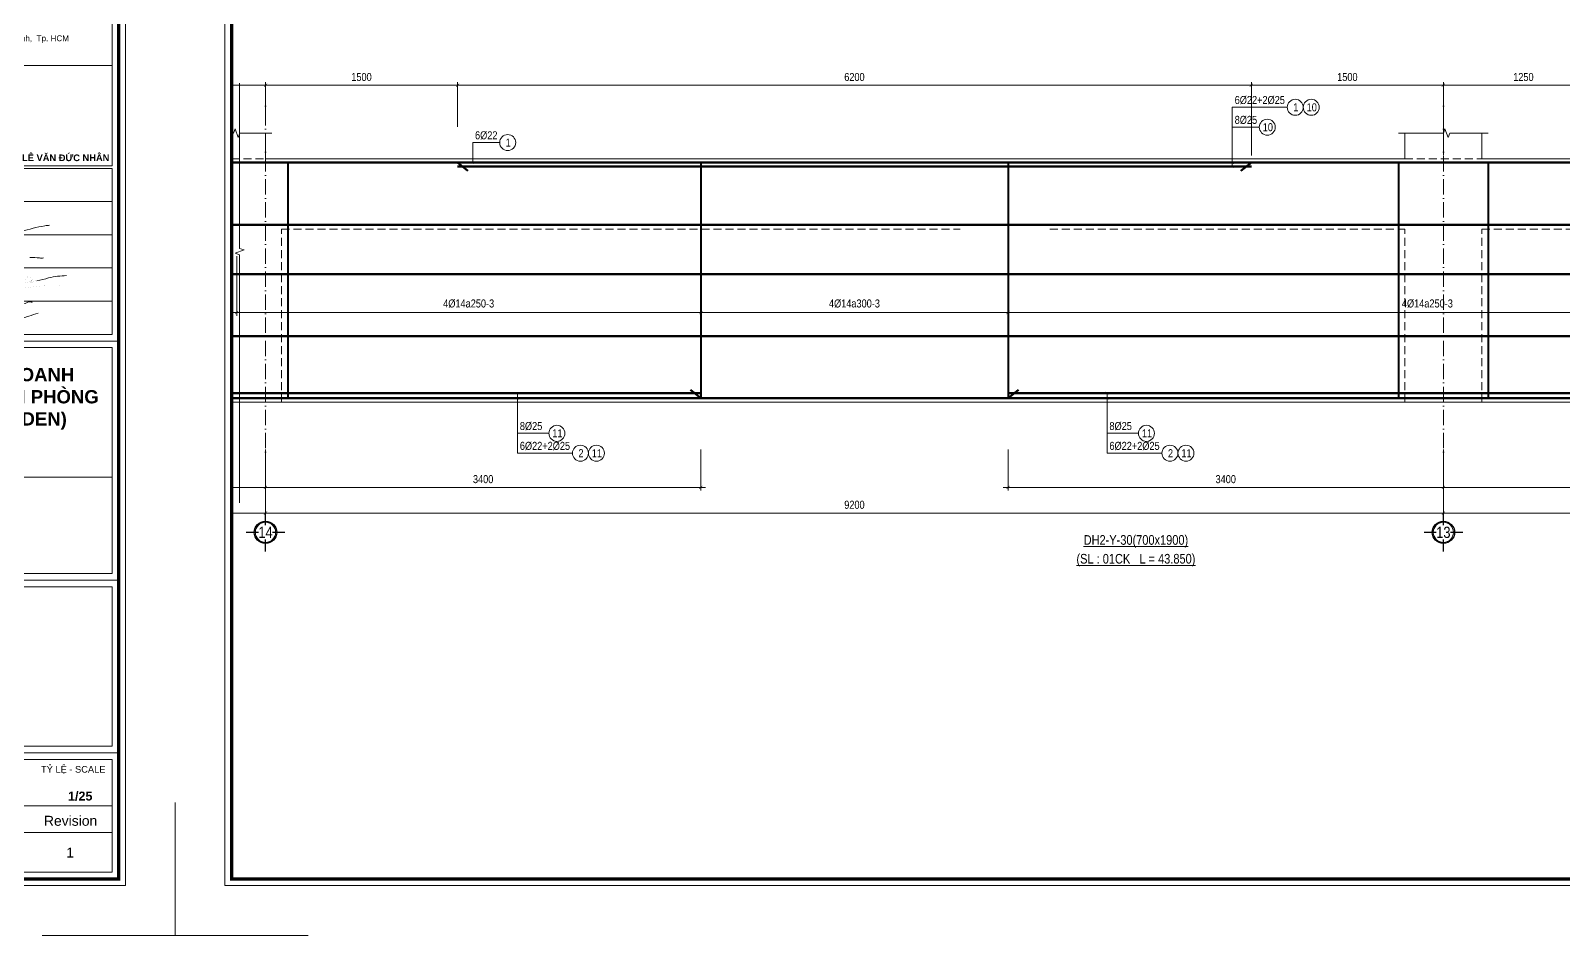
# Model space of a CAD drawing. Header units: millimetres. Extents: x 3014920 to 3563667, y -1638653 to -1356471.
# Drawn here: x 3409919 to 3421891, y -1621074 to -1614011 of the extents above; entities that cross this region are included whole.
import ezdxf
from ezdxf.enums import TextEntityAlignment as Align
from ezdxf.xclip import XClip

# ---------------------------------------------------------------- set-up
doc = ezdxf.new("R2010")
doc.units = ezdxf.units.MM
doc.header["$MEASUREMENT"] = 0
doc.header["$XCLIPFRAME"] = 0
doc.header["$PDMODE"] = 2
for name, pattern in [('6 TANG DIEN HINH 14-15$0$ACAD_ISO10W100', [18, 12, -3, 0, -3]), ('ACAD_ISO04W100', [30, 24, -3, 0, -3]), ('HIDDEN', [0.375, 0.25, -0.125])]:
    doc.linetypes.add(name, pattern=pattern)
doc.layers.get('0').update_dxf_attribs({"lineweight": 9})
doc.layers.get('Defpoints').update_dxf_attribs({"color": 10, "lineweight": 0})
for name, color, linetype, lineweight in [('2', 2, 'Continuous', 20), ('CDAI', 21, 'Continuous', 40), ('CHG_XX_Khung ten$0$TEXT', 7, 'Continuous', 15), ('CHUTO', 51, 'Continuous', 15), ('CTHEP', 50, 'Continuous', 50), ('DBAO', 90, 'Continuous', 13), ('DGIONG', 130, 'Continuous', 13), ('KTH', 154, 'Continuous', 9), ('Net khuat', 8, 'HIDDEN', 13), ('TEXT', 7, 'Continuous', 15), ('TRUC', 251, 'ACAD_ISO04W100', 9)]:
    doc.layers.add(name, color=color, linetype=linetype, lineweight=lineweight)
doc.layers.add('8', color=8, linetype='Continuous')
doc.styles.add('ArialB', font='arialbd.ttf')
doc.styles.add('CHG_XX_Khung ten$0$A1 BORDER$0$ARIAL', font='arial.ttf')
doc.styles.add('CHG_XX_Khung ten$0$A1 BORDER$0$Arial - Bold', font='arialbd.ttf', dxfattribs={"height": 2.5})
doc.styles.add('CHG_XX_Khung ten$0$arial', font='arial.ttf')
doc.styles.add('CHG_XX_Khung ten$0$Arial - Bold', font='arialbd.ttf')
doc.styles.add('HELVECONDENSE', font='VHELVCN_0.TTF')
doc.styles.add('Star-HelCon', font='VHELVCN_0.TTF')
doc.styles.add('TTP-HelCon', font='VHELVCN_0.TTF')
doc.styles.add('VNI-HELVE-CONDENSE', font='VHELVCN_0.TTF')
doc.dimstyles.new('kc-25', dxfattribs={"dimtxt": 62.5, "dimasz": 20, "dimexe": 20, "dimexo": 50, "dimgap": 25, "dimtad": 3, "dimdec": 0, "dimzin": 0, "dimdsep": 46, "dimtxsty": 'VNI-HELVE-CONDENSE', "dimblk": 'DIM', "dimcen": 2.5, "dimclrd": 256, "dimclre": 154, "dimclrt": 7, "dimaunit": 1, "dimadec": 0, "dimazin": 0, "dimtfac": 1, "dimtdec": 0, "dimtix": 1, "dimtmove": 0, "dimatfit": 3, "dimldrblk": 'DOT', "dimfxl": 1, "dimtolj": 1, "dimtzin": 0, "dimarcsym": 0})
doc.dimstyles.new('TTP-25', dxfattribs={"dimscale": 25, "dimtxt": 2.5, "dimasz": 1, "dimexe": 1, "dimexo": 1, "dimgap": 0.09, "dimtad": 0, "dimdec": 4, "dimrnd": 1, "dimzin": 9, "dimdsep": 46, "dimtxsty": 'TTP-HelCon', "dimblk": 'ARCHTICK', "dimcen": 0.09, "dimdle": 1.5, "dimclrd": 256, "dimclre": 256, "dimclrt": 7, "dimadec": 0, "dimazin": 0, "dimtfac": 1, "dimtdec": 4, "dimtmove": 0, "dimatfit": 3, "dimldrblk": 'ARCHTICK', "dimfxl": 1, "dimtvp": 1, "dimtolj": 1, "dimtzin": 0, "dimarcsym": 0})

# ---------------------------------------------------------------- blocks, each defined once
blk = doc.blocks.new('_ArchTick')
at = {"color": 0, "linetype": 'ByBlock', "const_width": 0.15}
blk.add_lwpolyline([(-0.5, -0.5), (0.5, 0.5)], dxfattribs=at)
blk = doc.blocks.new('*D1817')
at = {"layer": 'Defpoints', "color": 0, "transparency": 16777216}
for p in [(32600, 574), (32600, 300), (34100, 225)]:
    blk.add_point(p, dxfattribs=at)
at = {"layer": 'KTH', "lineweight": -2, "transparency": 16777216}
for p, q in [((32600, 325), (32600, 599)), ((34100, 250), (34100, 599)), ((34137, 574), (32562, 574))]:
    blk.add_line(p, q, dxfattribs=at)
at = {"layer": 'KTH', "lineweight": -2, "transparency": 16777216, "xscale": 25, "yscale": 25, "zscale": 25, "rotation": 180}
blk.add_blockref('_ArchTick', (32600, 574), dxfattribs=at)
at = {"layer": 'KTH', "lineweight": -2, "transparency": 16777216, "xscale": 25, "yscale": 25, "zscale": 25}
blk.add_blockref('_ArchTick', (34100, 574), dxfattribs=at)
at = {"layer": 'KTH', "color": 7, "transparency": 16777216, "insert": (33350, 638), "char_height": 62.5, "attachment_point": 5, "style": 'TTP-HelCon'}
blk.add_mtext('\\A1;1500', dxfattribs=at)
blk = doc.blocks.new('dau truc')
blk.add_circle((0, 0), 180)
at = {"layer": '8'}
for p, q in [((0, 127), (0, 345)), ((-127, 0), (-345, 0)), ((0, -345), (0, -127)), ((345, 0), (127, 0))]:
    blk.add_line(p, q, dxfattribs=at)
blk.add_circle((0, 0), 200, dxfattribs=at)
at = {"layer": 'TEXT', "style": 'HELVECONDENSE'}
blk.add_attdef('A', text='', height=233, dxfattribs=at).set_placement((0, 0), align=Align.MIDDLE)
blk = doc.blocks.new('*D1849')
at = {"layer": 'Defpoints', "color": 0, "transparency": 16777216}
for p in [(32600, -2245), (36000, -2245), (36000, -2566)]:
    blk.add_point(p, dxfattribs=at)
at = {"layer": 'KTH', "lineweight": -2, "transparency": 16777216}
for p, q in [((32600, -2270), (32600, -2591)), ((36000, -2270), (36000, -2591)), ((32562, -2566), (36037, -2566))]:
    blk.add_line(p, q, dxfattribs=at)
at = {"layer": 'KTH', "lineweight": -2, "transparency": 16777216, "xscale": 25, "yscale": 25, "zscale": 25, "rotation": 180}
blk.add_blockref('_ArchTick', (32600, -2566), dxfattribs=at)
at = {"layer": 'KTH', "lineweight": -2, "transparency": 16777216, "xscale": 25, "yscale": 25, "zscale": 25}
blk.add_blockref('_ArchTick', (36000, -2566), dxfattribs=at)
at = {"layer": 'KTH', "color": 7, "transparency": 16777216, "insert": (34300, -2502), "char_height": 62.5, "attachment_point": 5, "style": 'TTP-HelCon'}
blk.add_mtext('\\A1;3400', dxfattribs=at)
blk = doc.blocks.new('*D1850')
at = {"layer": 'Defpoints', "color": 0, "transparency": 16777216}
for p in [(32600, 574), (31350, 300), (32600, 300)]:
    blk.add_point(p, dxfattribs=at)
at = {"layer": 'KTH', "lineweight": -2, "transparency": 16777216}
for p, q in [((31350, 325), (31350, 599)), ((32600, 325), (32600, 599)), ((31312, 574), (32637, 574))]:
    blk.add_line(p, q, dxfattribs=at)
at = {"layer": 'KTH', "lineweight": -2, "transparency": 16777216, "xscale": 25, "yscale": 25, "zscale": 25, "rotation": 180}
blk.add_blockref('_ArchTick', (31350, 574), dxfattribs=at)
at = {"layer": 'KTH', "lineweight": -2, "transparency": 16777216, "xscale": 25, "yscale": 25, "zscale": 25}
blk.add_blockref('_ArchTick', (32600, 574), dxfattribs=at)
at = {"layer": 'KTH', "color": 7, "transparency": 16777216, "insert": (31975, 638), "char_height": 62.5, "attachment_point": 5, "style": 'TTP-HelCon'}
blk.add_mtext('\\A1;1250', dxfattribs=at)
blk = doc.blocks.new('*D1851')
at = {"layer": 'Defpoints', "color": 0, "transparency": 16777216}
for p in [(32600, -2245), (41800, -2245), (32600, -2766)]:
    blk.add_point(p, dxfattribs=at)
at = {"layer": 'KTH', "lineweight": -2, "transparency": 16777216}
for p, q in [((32600, -2270), (32600, -2791)), ((41800, -2270), (41800, -2791)), ((41837, -2766), (32562, -2766))]:
    blk.add_line(p, q, dxfattribs=at)
at = {"layer": 'KTH', "lineweight": -2, "transparency": 16777216, "xscale": 25, "yscale": 25, "zscale": 25, "rotation": 180}
blk.add_blockref('_ArchTick', (32600, -2766), dxfattribs=at)
at = {"layer": 'KTH', "lineweight": -2, "transparency": 16777216, "xscale": 25, "yscale": 25, "zscale": 25}
blk.add_blockref('_ArchTick', (41800, -2766), dxfattribs=at)
at = {"layer": 'KTH', "color": 7, "transparency": 16777216, "insert": (37200, -2702), "char_height": 62.5, "attachment_point": 5, "style": 'TTP-HelCon'}
blk.add_mtext('\\A1;9200', dxfattribs=at)
blk = doc.blocks.new('*D1852')
at = {"layer": 'Defpoints', "color": 0, "transparency": 16777216}
for p in [(41800, -2245), (49300, -2245), (41800, -2766)]:
    blk.add_point(p, dxfattribs=at)
at = {"layer": 'KTH', "lineweight": -2, "transparency": 16777216}
for p, q in [((41800, -2270), (41800, -2791)), ((49300, -2270), (49300, -2791)), ((49337, -2766), (41762, -2766))]:
    blk.add_line(p, q, dxfattribs=at)
at = {"layer": 'KTH', "lineweight": -2, "transparency": 16777216, "xscale": 25, "yscale": 25, "zscale": 25, "rotation": 180}
blk.add_blockref('_ArchTick', (41800, -2766), dxfattribs=at)
at = {"layer": 'KTH', "lineweight": -2, "transparency": 16777216, "xscale": 25, "yscale": 25, "zscale": 25}
blk.add_blockref('_ArchTick', (49300, -2766), dxfattribs=at)
at = {"layer": 'KTH', "color": 7, "transparency": 16777216, "insert": (45550, -2702), "char_height": 62.5, "attachment_point": 5, "style": 'TTP-HelCon'}
blk.add_mtext('\\A1;7500', dxfattribs=at)
blk = doc.blocks.new('*D1857')
at = {"layer": 'Defpoints', "color": 0, "transparency": 16777216}
for p in [(34100, 574), (34100, 225), (40300, 149)]:
    blk.add_point(p, dxfattribs=at)
at = {"layer": 'KTH', "lineweight": -2, "transparency": 16777216}
for p, q in [((34100, 250), (34100, 599)), ((40300, 174), (40300, 599)), ((40337, 574), (34062, 574))]:
    blk.add_line(p, q, dxfattribs=at)
at = {"layer": 'KTH', "lineweight": -2, "transparency": 16777216, "xscale": 25, "yscale": 25, "zscale": 25, "rotation": 180}
blk.add_blockref('_ArchTick', (34100, 574), dxfattribs=at)
at = {"layer": 'KTH', "lineweight": -2, "transparency": 16777216, "xscale": 25, "yscale": 25, "zscale": 25}
blk.add_blockref('_ArchTick', (40300, 574), dxfattribs=at)
at = {"layer": 'KTH', "color": 7, "transparency": 16777216, "insert": (37200, 638), "char_height": 62.5, "attachment_point": 5, "style": 'TTP-HelCon'}
blk.add_mtext('\\A1;6200', dxfattribs=at)
blk = doc.blocks.new('*D1859')
at = {"layer": 'Defpoints', "color": 0, "transparency": 16777216}
for p in [(38400, -2245), (41800, -2245), (41800, -2566)]:
    blk.add_point(p, dxfattribs=at)
at = {"layer": 'KTH', "lineweight": -2, "transparency": 16777216}
for p, q in [((38400, -2270), (38400, -2591)), ((41800, -2270), (41800, -2591)), ((38362, -2566), (41837, -2566))]:
    blk.add_line(p, q, dxfattribs=at)
at = {"layer": 'KTH', "lineweight": -2, "transparency": 16777216, "xscale": 25, "yscale": 25, "zscale": 25, "rotation": 180}
blk.add_blockref('_ArchTick', (38400, -2566), dxfattribs=at)
at = {"layer": 'KTH', "lineweight": -2, "transparency": 16777216, "xscale": 25, "yscale": 25, "zscale": 25}
blk.add_blockref('_ArchTick', (41800, -2566), dxfattribs=at)
at = {"layer": 'KTH', "color": 7, "transparency": 16777216, "insert": (40100, -2502), "char_height": 62.5, "attachment_point": 5, "style": 'TTP-HelCon'}
blk.add_mtext('\\A1;3400', dxfattribs=at)
blk = doc.blocks.new('*D1861')
at = {"layer": 'Defpoints', "color": 0, "transparency": 16777216}
for p in [(41800, -2270), (44950, -2270), (44950, -2566)]:
    blk.add_point(p, dxfattribs=at)
at = {"layer": 'KTH', "lineweight": -2, "transparency": 16777216}
for p, q in [((41800, -2295), (41800, -2591)), ((44950, -2295), (44950, -2591)), ((41762, -2566), (44987, -2566))]:
    blk.add_line(p, q, dxfattribs=at)
at = {"layer": 'KTH', "lineweight": -2, "transparency": 16777216, "xscale": 25, "yscale": 25, "zscale": 25, "rotation": 180}
blk.add_blockref('_ArchTick', (41800, -2566), dxfattribs=at)
at = {"layer": 'KTH', "lineweight": -2, "transparency": 16777216, "xscale": 25, "yscale": 25, "zscale": 25}
blk.add_blockref('_ArchTick', (44950, -2566), dxfattribs=at)
at = {"layer": 'KTH', "color": 7, "transparency": 16777216, "insert": (43375, -2502), "char_height": 62.5, "attachment_point": 5, "style": 'TTP-HelCon'}
blk.add_mtext('\\A1;3150', dxfattribs=at)
blk = doc.blocks.new('*D1863')
at = {"layer": 'Defpoints', "color": 0, "transparency": 16777216}
for p in [(22600, -2245), (32600, -2245), (32600, -2766)]:
    blk.add_point(p, dxfattribs=at)
at = {"layer": 'KTH', "lineweight": -2, "transparency": 16777216}
for p, q in [((22600, -2270), (22600, -2791)), ((32600, -2270), (32600, -2791)), ((22562, -2766), (32637, -2766))]:
    blk.add_line(p, q, dxfattribs=at)
at = {"layer": 'KTH', "lineweight": -2, "transparency": 16777216, "xscale": 25, "yscale": 25, "zscale": 25, "rotation": 180}
blk.add_blockref('_ArchTick', (22600, -2766), dxfattribs=at)
at = {"layer": 'KTH', "lineweight": -2, "transparency": 16777216, "xscale": 25, "yscale": 25, "zscale": 25}
blk.add_blockref('_ArchTick', (32600, -2766), dxfattribs=at)
at = {"layer": 'KTH', "color": 7, "transparency": 16777216, "insert": (27600, -2702), "char_height": 62.5, "attachment_point": 5, "style": 'TTP-HelCon'}
blk.add_mtext('\\A1;10000', dxfattribs=at)
blk = doc.blocks.new('*D1831')
at = {"layer": 'Defpoints', "color": 0, "transparency": 16777216}
for p in [(29675, -2245), (32600, -2245), (32600, -2566)]:
    blk.add_point(p, dxfattribs=at)
at = {"layer": 'KTH', "lineweight": -2, "transparency": 16777216}
for p, q in [((29675, -2270), (29675, -2591)), ((32600, -2270), (32600, -2591)), ((29637, -2566), (32637, -2566))]:
    blk.add_line(p, q, dxfattribs=at)
at = {"layer": 'KTH', "lineweight": -2, "transparency": 16777216, "xscale": 25, "yscale": 25, "zscale": 25, "rotation": 180}
blk.add_blockref('_ArchTick', (29675, -2566), dxfattribs=at)
at = {"layer": 'KTH', "lineweight": -2, "transparency": 16777216, "xscale": 25, "yscale": 25, "zscale": 25}
blk.add_blockref('_ArchTick', (32600, -2566), dxfattribs=at)
at = {"layer": 'KTH', "color": 7, "transparency": 16777216, "insert": (31137, -2502), "char_height": 62.5, "attachment_point": 5, "style": 'TTP-HelCon'}
blk.add_mtext('\\A1;2925', dxfattribs=at)
blk = doc.blocks.new('DIM')
h = blk.add_hatch(color=1)
h.paths.add_polyline_path([(0.49, 0.29, 1), (0.29, 0.49), (-0.19, 0), (0.19, 0)])
h.paths.add_polyline_path([(0.19, 0), (-0.19, 0), (-0.49, -0.29, 1), (-0.29, -0.49)])
at = {"color": 9}
for p, q in [((-0.19, 0), (-1.5, 0)), ((0.19, 0), (1.5, 0))]:
    blk.add_line(p, q, dxfattribs=at)
at = {"color": 1}
for p, q in [((-0.49, -0.29), (0.29, 0.49)), ((-0.29, -0.49), (0.49, 0.29)), ((-0.19, 0), (0.19, 0))]:
    blk.add_line(p, q, dxfattribs=at)
blk.add_arc((-0.39, -0.39), 0.138, 135, 315, dxfattribs=at)
blk = doc.blocks.new('*D1843')
at = {"layer": 'Defpoints', "color": 0, "transparency": 16777216}
for p in [(29675, -680), (32375, -736), (32375, -1201)]:
    blk.add_point(p, dxfattribs=at)
at = {"layer": 'KTH', "lineweight": -2, "transparency": 16777216}
for p, q in [((29675, -705), (29675, -1226)), ((32375, -761), (32375, -1226)), ((29637, -1201), (32412, -1201))]:
    blk.add_line(p, q, dxfattribs=at)
at = {"layer": 'KTH', "lineweight": -2, "transparency": 16777216, "xscale": 25, "yscale": 25, "zscale": 25, "rotation": 180}
blk.add_blockref('_ArchTick', (29675, -1201), dxfattribs=at)
at = {"layer": 'KTH', "lineweight": -2, "transparency": 16777216, "xscale": 25, "yscale": 25, "zscale": 25}
blk.add_blockref('_ArchTick', (32375, -1201), dxfattribs=at)
at = {"layer": 'KTH', "color": 7, "transparency": 16777216, "insert": (31025, -1131), "char_height": 62.5, "attachment_point": 5, "style": 'TTP-HelCon'}
blk.add_mtext('\\A1;4Þ14a250-3', dxfattribs=at)
blk = doc.blocks.new('*D1844')
at = {"layer": 'Defpoints', "color": 0, "transparency": 16777216}
for p in [(32375, -736), (36000, -736), (32375, -1201)]:
    blk.add_point(p, dxfattribs=at)
at = {"layer": 'KTH', "lineweight": -2, "transparency": 16777216}
for p, q in [((32375, -761), (32375, -1226)), ((36000, -761), (36000, -1226)), ((36037, -1201), (32337, -1201))]:
    blk.add_line(p, q, dxfattribs=at)
at = {"layer": 'KTH', "lineweight": -2, "transparency": 16777216, "xscale": 25, "yscale": 25, "zscale": 25}
for p, rotation in [((32375, -1201), 179.9999999866598), ((36000, -1201), 359.9999999866598)]:
    blk.add_blockref('_ArchTick', p, dxfattribs=dict(at, rotation=rotation))
at = {"layer": 'KTH', "color": 7, "transparency": 16777216, "insert": (34187, -1131), "char_height": 62.5, "attachment_point": 5, "rotation": 360, "style": 'TTP-HelCon'}
blk.add_mtext('\\A1;4Þ14a250-3', dxfattribs=at)
blk = doc.blocks.new('*D1845')
at = {"layer": 'Defpoints', "color": 0, "transparency": 16777216}
for p in [(36000, -736), (38400, -736), (38400, -1201)]:
    blk.add_point(p, dxfattribs=at)
at = {"layer": 'KTH', "lineweight": -2, "transparency": 16777216}
for p, q in [((36000, -761), (36000, -1226)), ((38400, -761), (38400, -1226)), ((35962, -1201), (38437, -1201))]:
    blk.add_line(p, q, dxfattribs=at)
at = {"layer": 'KTH', "lineweight": -2, "transparency": 16777216, "xscale": 25, "yscale": 25, "zscale": 25, "rotation": 180}
blk.add_blockref('_ArchTick', (36000, -1201), dxfattribs=at)
at = {"layer": 'KTH', "lineweight": -2, "transparency": 16777216, "xscale": 25, "yscale": 25, "zscale": 25}
blk.add_blockref('_ArchTick', (38400, -1201), dxfattribs=at)
at = {"layer": 'KTH', "color": 7, "transparency": 16777216, "insert": (37200, -1131), "char_height": 62.5, "attachment_point": 5, "style": 'TTP-HelCon'}
blk.add_mtext('\\A1;4Þ14a300-3', dxfattribs=at)
blk = doc.blocks.new('*D1819')
at = {"layer": 'Defpoints', "color": 0, "transparency": 16777216}
for p in [(41800, 574), (40300, 0), (41800, 0)]:
    blk.add_point(p, dxfattribs=at)
at = {"layer": 'KTH', "lineweight": -2, "transparency": 16777216}
for p, q in [((40300, 25), (40300, 599)), ((41800, 25), (41800, 599)), ((40262, 574), (41837, 574))]:
    blk.add_line(p, q, dxfattribs=at)
at = {"layer": 'KTH', "lineweight": -2, "transparency": 16777216, "xscale": 25, "yscale": 25, "zscale": 25, "rotation": 180}
blk.add_blockref('_ArchTick', (40300, 574), dxfattribs=at)
at = {"layer": 'KTH', "lineweight": -2, "transparency": 16777216, "xscale": 25, "yscale": 25, "zscale": 25}
blk.add_blockref('_ArchTick', (41800, 574), dxfattribs=at)
at = {"layer": 'KTH', "color": 7, "transparency": 16777216, "insert": (41050, 638), "char_height": 62.5, "attachment_point": 5, "style": 'TTP-HelCon'}
blk.add_mtext('\\A1;1500', dxfattribs=at)
blk = doc.blocks.new('*D1820')
at = {"layer": 'Defpoints', "color": 0, "transparency": 16777216}
for p in [(43050, 574), (41800, 0), (43050, 0)]:
    blk.add_point(p, dxfattribs=at)
at = {"layer": 'KTH', "lineweight": -2, "transparency": 16777216}
for p, q in [((41800, 25), (41800, 599)), ((43050, 25), (43050, 599)), ((41762, 574), (43087, 574))]:
    blk.add_line(p, q, dxfattribs=at)
at = {"layer": 'KTH', "lineweight": -2, "transparency": 16777216, "xscale": 25, "yscale": 25, "zscale": 25, "rotation": 180}
blk.add_blockref('_ArchTick', (41800, 574), dxfattribs=at)
at = {"layer": 'KTH', "lineweight": -2, "transparency": 16777216, "xscale": 25, "yscale": 25, "zscale": 25}
blk.add_blockref('_ArchTick', (43050, 574), dxfattribs=at)
at = {"layer": 'KTH', "color": 7, "transparency": 16777216, "insert": (42425, 638), "char_height": 62.5, "attachment_point": 5, "style": 'TTP-HelCon'}
blk.add_mtext('\\A1;1250', dxfattribs=at)
blk = doc.blocks.new('*D1825')
at = {"layer": 'Defpoints', "color": 0, "transparency": 16777216}
for p in [(38400, -761), (44950, -736), (38400, -1201)]:
    blk.add_point(p, dxfattribs=at)
at = {"layer": 'KTH', "lineweight": -2, "transparency": 16777216}
for p, q in [((38400, -786), (38400, -1226)), ((44950, -761), (44950, -1226)), ((44987, -1201), (38362, -1201))]:
    blk.add_line(p, q, dxfattribs=at)
at = {"layer": 'KTH', "lineweight": -2, "transparency": 16777216, "xscale": 25, "yscale": 25, "zscale": 25}
for p, rotation in [((38400, -1201), 179.9999999866598), ((44950, -1201), 359.9999999866598)]:
    blk.add_blockref('_ArchTick', p, dxfattribs=dict(at, rotation=rotation))
at = {"layer": 'KTH', "color": 7, "transparency": 16777216, "insert": (41675, -1131), "char_height": 62.5, "attachment_point": 5, "rotation": 360, "style": 'TTP-HelCon'}
blk.add_mtext('\\A1;4Þ14a250-3', dxfattribs=at)
blk = doc.blocks.new('2Y-33')
at = {"layer": 'CTHEP'}
for p, q in [((73731.99983, -490), (6753.45448, -490)), ((73719.76007, -950), (6753.45448, -950)), ((73719.76007, -1410), (6753.45448, -1410)), ((6614.26151, -1870), (73770.00002, -1870))]:
    blk.add_line(p, q, dxfattribs=at)
blk.add_lwpolyline([(6609.38628, -529.99859), (6609.38628, -30), (73770.00002, -30), (73770.00002, -530.00001)], dxfattribs=at)
at = {"layer": 'DBAO', "linetype": 'Continuous'}
blk.add_line((6568.4461, -1900), (73799.99996, -1900), dxfattribs=at)
blk = doc.blocks.new('CHG_XX_Khung ten')
for p, q in [((687, 179), (824, 179)), ((687, 107), (824, 107)), ((687, 55), (824, 55))]:
    blk.add_line(p, q)
at = {"linetype": 'Continuous'}
blk.add_line((689, 39), (822, 39), dxfattribs=at)
blk.add_lwpolyline([(15, 579), (826, 579), (826, 15), (15, 15)], close=True)
at = {"color": 4, "linetype": 'Continuous', "const_width": 1}
blk.add_lwpolyline([(17, 577), (824, 577), (824, 17), (17, 17)], close=True, dxfattribs=at)
at = {"linetype": 'Continuous'}
for points in [[(689, 289.93), (822, 289.93), (822, 261.93), (689, 261.93)], [(689, 177), (822, 177), (822, 138), (689, 138)], [(689, 109), (822, 109), (822, 138), (689, 138)], [(689, 105), (822, 105), (822, 57), (689, 57)], [(689, 53), (822, 53), (822, 31), (689, 31)], [(822, 19), (689, 19), (689, 31), (822, 31)]]:
    blk.add_lwpolyline(points, close=True, dxfattribs=at)
at = {"color": 9, "linetype": 'Continuous'}
for points in [[(689, 261.93), (822, 261.93), (822, 231.73), (689, 231.73)], [(822, 221), (689, 221), (689, 231), (822, 231)], [(822, 211), (689, 211), (689, 221), (822, 221)], [(822, 201), (689, 201), (689, 211), (822, 211)], [(822, 191), (689, 191), (689, 201), (822, 201)], [(822, 181), (689, 181), (689, 191), (822, 191)]]:
    blk.add_lwpolyline(points, close=True, dxfattribs=at)
blk.add_lwpolyline([(822, 211), (689, 211), (822, 211)], dxfattribs=at)
at = {"color": 1}
for points in [[(786.29, 185.19), (785.86, 185.61), (786.06, 185.86), (787.11, 186.7), (788.17, 187.35), (789.1, 187.9), (790.12, 188.41), (790.69, 188.61), (791.04, 188.74), (791.47, 188.79), (791.73, 188.72), (791.92, 188.61), (792.08, 188.33), (792.16, 188.06), (792.21, 187.84), (792.21, 187.27), (792.2, 187.05), (792.23, 186.85), (792.39, 187.1), (792.48, 187.84), (792.46, 188.12), (792.44, 188.61), (792.46, 188.03), (792.53, 187.67), (792.73, 187.74), (792.86, 187.87), (792.9, 188.09), (792.9, 188.28), (792.87, 188.7), (792.91, 188.19), (792.93, 187.79), (792.94, 187.69), (793.11, 187.61), (793.31, 187.73), (793.45, 187.93), (793.48, 188.22), (793.48, 188.64), (793.48, 189.05), (793.48, 188.49), (793.56, 187.84), (793.63, 187.45), (793.48, 188.6), (793.51, 188.92), (794.2, 189.45), (794.72, 189.76), (795.44, 190.17), (796.2, 190.5), (796.65, 190.69), (797.26, 190.79), (797.77, 190.74), (797.95, 190.55)], [(785.43, 181.21), (786.17, 181.73), (788.31, 183), (790.34, 184), (791.77, 184.64), (795.08, 185.91), (796.87, 186.5), (799.7, 187.42)]]:
    blk.add_spline(points, degree=3, dxfattribs=at)
at = {"layer": 'CHG_XX_Khung ten$0$TEXT', "color": 1}
blk.add_lwpolyline([(801.29, 204.04, -0.124137), (800.16, 204.02, 0.028888), (797.25, 204.19, 0.026156)], format="xyb", dxfattribs=at)
at = {"layer": 'CHG_XX_Khung ten$0$TEXT', "color": 1, "const_width": 0.0121}
for points in [[(806.31, 195.73, -0.026807), (805.12, 195.66, 0.027369), (800.25, 195.52, 0.022423), (795.26, 194.89, 0.038275), (791.04, 194.04, 0.053272), (785.95, 192.37, 0.118692), (783.44, 190.96)], [(797.47, 197.92, 0.401177), (797.3, 198.32, 0.483935), (795.9, 197.43, 0.196997), (796.02, 196.61, 0.296639), (796.38, 196.53, 0.183057), (797.12, 197.39)], [(797.48, 198.09, 0.142769), (797.07, 197.1, 0.220826), (797.29, 196.56, 0.106687), (798.07, 198.16, 0.181562), (797.64, 197.4, -0.039872), (797.25, 196.09, -0.060225), (798.09, 197.69, 0.017174), (797.52, 196.45, -0.149286), (799.3, 197.16)]]:
    blk.add_lwpolyline(points, format="xyb", dxfattribs=at)
at = {"layer": 'CHG_XX_Khung ten$0$TEXT', "color": 1}
for centre, radius, start, end in [((808.51, 174.85), 23.83, 90.5448, 103.6788), ((793.37, 230.45), 33.81, 280.1185, 286.3373)]:
    blk.add_arc(centre, radius, start, end, dxfattribs=at)
blk.add_spline([(786.22, 211.12), (786.28, 210.87), (786.71, 210.78), (801.78, 213.69), (803.18, 213.88)], degree=3, dxfattribs=at)
at = {"layer": 'Defpoints', "color": 1, "ltscale": 2}
for points in [[(40.06, 0), (0, 0), (0, 40)], [(800.94, 0), (841, 0), (841, 40)]]:
    blk.add_lwpolyline(points, dxfattribs=at)
for s, height, style, p in [('LÊ VĂN ĐỨC NHÂN', 2.0073, 'CHG_XX_Khung ten$0$Arial - Bold', (821.19, 234.17)), ('TỶ LỆ - SCALE', 2, 'CHG_XX_Khung ten$0$A1 BORDER$0$ARIAL', (820, 50))]:
    blk.add_text(s, height=height, dxfattribs=dict(style=style)).set_placement(p, align=Align.MIDDLE_RIGHT)
for s, style, p in [('Revision', 'CHG_XX_Khung ten$0$A1 BORDER$0$ARIAL', (809.5, 34.5)), ('1', 'CHG_XX_Khung ten$0$arial', (809.36, 24.93))]:
    blk.add_text(s, height=3, dxfattribs=dict(style=style)).set_placement(p, align=Align.MIDDLE_CENTER)
at = {"ltscale": 10, "insert": (739.49, 262.93), "char_height": 1.75, "width": 83.001, "attachment_point": 7, "style": 'CHG_XX_Khung ten$0$A1 BORDER$0$ARIAL'}
blk.add_mtext('Địa chỉ: 34 Hoàng Quốc Việt, Phường 4, Q. Tân Bình,  Tp. HCM\\PTel: +08-39163980 - Fax : +08-39163980 \\PEmail:  ctyngoisao@gmail.com', dxfattribs=at)
at = {"insert": (755.4, 170.88), "char_height": 4, "width": 159.8745, "attachment_point": 2, "style": 'CHG_XX_Khung ten$0$A1 BORDER$0$Arial - Bold'}
blk.add_mtext('DỰ ÁN ĐẦU TƯ XÂY DỰNG KINH DOANH\\PKHU CHUNG CƯ - THƯƠNG MẠI - VĂN PHÒNG\\P(KHU PHỨC HỢP CÔNG HÒA GARDEN)', dxfattribs=at)
blk = doc.blocks.new('2Y-30')
at = {"layer": 'CDAI'}
for points in [[(32774.99999, -30), (32774.99999, -1870)], [(35999.99998, -30), (35999.99998, -1870)], [(38399.99998, -30), (38399.99998, -1870)]]:
    blk.add_lwpolyline(points, dxfattribs=at)
at = {"layer": 'CDAI', "elevation": 0}
for points in [[(41449.98512, -30), (41449.98512, -1870)], [(42149.99263, -30), (42149.99263, -1870)]]:
    blk.add_lwpolyline(points, dxfattribs=at)
at = {"layer": 'CTHEP'}
for p, q in [((34099.99998, -30), (34181.42588, -94.5255)), ((40218.57409, -94.5255), (40299.99998, -30)), ((49527.12206, -515), (4760.76516, -515)), ((49527.12206, -900), (4760.76516, -900)), ((49527.12206, -1385), (4760.76516, -1385)), ((35918.57409, -1805.4745), (35999.99998, -1870)), ((38481.42587, -1805.4745), (38399.99998, -1870))]:
    blk.add_line(p, q, dxfattribs=at)
at = {"layer": 'CTHEP', "color": 1}
blk.add_line((40299.99998, -60), (34099.99998, -60), dxfattribs=at)
at = {"layer": 'CTHEP'}
for points in [[(4707.31066, -529.99859), (4707.31066, -30), (49599.99998, -30)], [(4712.18589, -1870), (49569.99999, -1870), (49569.99999, -1170)]]:
    blk.add_lwpolyline(points, dxfattribs=at)
at = {"layer": 'CTHEP', "color": 1}
for points in [[(29674.99998, -1830), (35999.99998, -1830)], [(38399.99998, -1830), (44949.99998, -1830)]]:
    blk.add_lwpolyline(points, dxfattribs=at)
at = {"layer": 'DBAO', "linetype": 'Continuous'}
for p, q in [((32599.99248, 200), (32599.99248, 0)), ((41499.99998, 200), (41499.99998, 0)), ((42099.99262, 0), (42099.99262, 200)), ((32599.99248, 0), (38149.99991, 0)), ((38149.99991, 0), (41499.99998, 0)), ((42099.99262, 0), (49000.00001, 0)), ((4666.37048, -1900), (49599.99998, -1900))]:
    blk.add_line(p, q, dxfattribs=at)
at = {"layer": 'DGIONG', "linetype": 'Continuous', "flags": 128}
for points in [[(32649.99248, 200), (32399.98873, 200), (32387.48873, 165.65653), (32362.48873, 234.34347), (32349.98873, 200), (32099.98498, 200)], [(42149.99262, 200), (41849.99991, 200), (41837.49991, 165.65653), (41812.49991, 234.34347), (41799.99991, 200), (41449.98498, 200)]]:
    blk.add_lwpolyline(points, dxfattribs=at)
at = {"layer": 'DGIONG'}
for centre in [(40642.74522, 401.49755), (40767.74522, 401.49755), (40424.85572, 246.51655), (34491.58283, 126.06616), (34875.84726, -2143.93134), (39480.74845, -2143.93134), (35059.54026, -2298.91228), (35184.54026, -2298.91228), (39664.44145, -2298.91228), (39789.44145, -2298.91228)]:
    blk.add_circle(centre, 62.5, dxfattribs=at)
at = {"layer": 'Net khuat', "ltscale": 250}
for p, q in [((32149.99998, 0), (32599.98498, 0)), ((32599.98498, 0), (32599.99248, 0)), ((41499.99998, 0), (42099.99262, 0)), ((32724.99999, -550), (38024.99999, -550)), ((32724.99999, -1900), (32724.99999, -550)), ((38724.99998, -550), (39349.99252, -550)), ((38724.99998, -550), (41499.99262, -550)), ((41499.99262, -1900), (41499.99262, -550)), ((42099.99262, -550), (48899.99999, -550)), ((42099.99262, -1900), (42099.99262, -550))]:
    blk.add_line(p, q, dxfattribs=at)
at = {"layer": 'TRUC', "linetype": '6 TANG DIEN HINH 14-15$0$ACAD_ISO10W100', "ltscale": 10, "elevation": 0}
for points in [[(32599.99998, 560.5), (32599.99998, -2389)], [(41799.99998, 560.5), (41799.99998, -2389)]]:
    blk.add_lwpolyline(points, dxfattribs=at)
at = {"layer": '2', "ltscale": 300}
ref = blk.add_blockref('dau truc', (32599.99998, -2916.96642), dxfattribs=dict(at, xscale=0.436713129747659, yscale=0.436713129747659, zscale=0.436713129747659))
ref.add_attrib('A', '14', dxfattribs={"layer": 'TEXT', "height": 87.5, "style": 'HELVECONDENSE'}).set_placement((32599.99998, -2916.96642), align=Align.MIDDLE)
ref = blk.add_blockref('dau truc', (41799.99998, -2916.96642), dxfattribs=dict(at, xscale=0.436713129747659, yscale=0.436713129747659, zscale=0.436713129747659))
ref.add_attrib('A', '13', dxfattribs={"layer": 'TEXT', "height": 87.5, "style": 'HELVECONDENSE'}).set_placement((41799.99998, -2916.96642), align=Align.MIDDLE)
at = {"layer": 'TEXT', "style": 'TTP-HelCon'}
for s, p in [('6Þ22+2Þ25', (40169.93734, 427.3505, 0)), ('8Þ25', (40169.93734, 272.3695, 0)), ('6Þ22', (34236.66445, 151.91911, 0)), ('8Þ25', (34586.73239, -2118.07834, 0)), ('8Þ25', (39191.63357, -2118.07834, 0)), ('6Þ22+2Þ25', (34586.73239, -2273.05934, 0)), ('6Þ22+2Þ25', (39191.63357, -2273.05934, 0))]:
    blk.add_text(s, height=62.5, dxfattribs=at).set_placement(p)
at = {"layer": 'TEXT', "style": 'Star-HelCon'}
for s, p in [('1', (40646.91188, 401.49755)), ('10', (40771.91188, 401.49755)), ('10', (40429.02238, 246.51655)), ('1', (34495.7495, 126.06616)), ('11', (34880.01393, -2143.93134)), ('11', (39484.91512, -2143.93134)), ('2', (35063.70693, -2298.91228)), ('11', (35188.70693, -2298.91228)), ('2', (39668.60812, -2298.91228)), ('11', (39793.60812, -2298.91228))]:
    blk.add_text(s, height=62.5, dxfattribs=at).set_placement(p, align=Align.MIDDLE)
at = {"layer": 'TEXT', "style": 'TTP-HelCon'}
for s, p in [('%%UDH2-Y-30(700x1900)', (39398.53147, -3013.82668)), ('%%U(SL : 01CK   L = 43.850)', (39398.53147, -3160.72128))]:
    blk.add_text(s, height=75, dxfattribs=at).set_placement(p, align=Align.CENTER)
at = {"layer": 'KTH'}
for base, p1, p2, picture, middle in [((32599.99998, 574.00461), (31349.99249, 300), (32599.99998, 300), '*D1850', (31974.99624, 637.83794)), ((32599.99998, -2766.10188), (22599.99998, -2245.09309), (32599.99998, -2245.09309), '*D1863', (27599.99998, -2702.26855))]:
    dim = blk.add_linear_dim(base=base, p1=p1, p2=p2, angle=180, dimstyle='TTP-25', override={"dimtmove": 1}, dxfattribs=at)
    dim.commit()
    dim.dimension.update_dxf_attribs({"geometry": picture, "text_midpoint": middle})
for base, p1, p2, picture, middle in [((32599.99998, 574.00461), (34099.99998, 224.90695), (32599.99998, 300), '*D1817', (33349.99998, 637.83794)), ((34099.99998, 574.00461), (40299.99998, 149.03861), (34099.99998, 224.90695), '*D1857', (37199.99998, 637.83794)), ((41799.99998, 574.00461), (40299.99998, 0), (41799.99998, 0), '*D1819', (41049.99998, 637.83794)), ((43049.99998, 574.00461), (41799.99998, 0), (43049.99998, 0), '*D1820', (42424.99998, 637.83794)), ((32599.99998, -2566.14614), (29674.99998, -2245.09309), (32599.99998, -2245.09309), '*D1831', (31137.49998, -2502.31281)), ((35999.99998, -2566.14614), (32599.99998, -2245.09309), (35999.99998, -2245.09309), '*D1849', (34299.99998, -2502.31281)), ((32599.99998, -2766.10188), (41799.99998, -2245.09309), (32599.99998, -2245.09309), '*D1851', (37199.99998, -2702.26855)), ((41799.99998, -2566.14614), (38399.99998, -2245.09309), (41799.99998, -2245.09309), '*D1859', (40099.99998, -2502.31281)), ((41799.99998, -2766.10188), (49299.99998, -2245.09309), (41799.99998, -2245.09309), '*D1852', (45549.99998, -2702.26855)), ((44949.99998, -2566.14614), (41799.99998, -2270.09309), (44949.99998, -2270.09309), '*D1861', (43374.99998, -2502.31281))]:
    dim = blk.add_linear_dim(base=base, p1=p1, p2=p2, dimstyle='TTP-25', override={"dimtmove": 1}, dxfattribs=at)
    dim.commit()
    dim.dimension.update_dxf_attribs({"geometry": picture, "text_midpoint": middle})
for base, p1, p2, angle, text, picture, middle in [((32374.99248, -1201.20202), (29674.99998, -679.96571), (32374.99248, -735.95392), 0.000000013, '4Þ14a250-3', '*D1843', (31024.99623, -1131.28536)), ((32374.99248, -1201.20202), (35999.99998, -735.95392), (32374.99248, -735.95392), 179.999999987, '4Þ14a250-3', '*D1844', (34187.49623, -1131.28536)), ((38399.99998, -1201.20202), (35999.99998, -735.95392), (38399.99998, -735.95392), 0.000000013, '4Þ14a300-3', '*D1845', (37199.99998, -1131.28536)), ((38399.99998, -1201.20202), (44949.99998, -735.95392), (38399.99998, -760.95392), 179.999999987, '4Þ14a250-3', '*D1825', (41674.99998, -1131.28536))]:
    dim = blk.add_linear_dim(base=base, p1=p1, p2=p2, angle=angle, text=text, dimstyle='TTP-25', override={"dimtmove": 1}, dxfattribs=at)
    dim.commit()
    dim.dimension.update_dxf_attribs({"geometry": picture, "text_midpoint": middle})
at = {"layer": 'DGIONG'}
for points in [[(40151.42549, -31.53555), (40151.42531, 401.49755), (40580.24522, 401.49755)], [(40151.42548, -61.53555), (40151.42531, 246.51655), (40362.35572, 246.51655)], [(34218.15252, -30), (34218.15242, 126.06616), (34429.08283, 126.06616)], [(34568.22058, -1830), (34568.22035, -2143.93128), (34813.34726, -2143.93128)], [(34568.22054, -1870), (34568.22035, -2298.91228), (34997.04026, -2298.91228)], [(39173.12177, -1830), (39173.12154, -2143.93128), (39418.24845, -2143.93128)], [(39173.12173, -1870), (39173.12154, -2298.91228), (39601.94145, -2298.91228)]]:
    blk.add_leader(points, dimstyle='kc-25', override={"dimtad": 0, "dimldrblk": 'ArchTick', "dimfxl": 100, "dimarcsym": 1}, dxfattribs=at)

msp = doc.modelspace()

# ---------------------------------------------------------------- linework, layer by layer
at = {"layer": 'DGIONG', "linetype": 'Continuous', "elevation": 0, "flags": 128}
msp.add_lwpolyline([(3411551.42966, -1617696.9264), (3411551.42975, -1615760.37027), (3411517.08628, -1615747.87027), (3411585.77321, -1615722.87027), (3411551.42975, -1615710.37027), (3411551.42964, -1614421.9218)], dxfattribs=at)

# ---------------------------------------------------------------- block references
at = {"layer": 'DGIONG', "color": 5}
ref = msp.add_blockref('2Y-30', (3379153.68716, -1615010.81209), dxfattribs=at)
XClip(ref).set_block_clipping_path([(32335.0449996539, -3487.627151635), (49966.1705821641, 735.162145579)])
ref = msp.add_blockref('2Y-33', (3398245.94802, -1617644.23726), dxfattribs=at)
XClip(ref).set_block_clipping_path([(57027.342183786, -3686.059322872), (74237.3104430428, 951.6948019341)])

# ---------------------------------------------------------------- texts
at = {"layer": 'CHUTO', "color": 7, "style": 'ArialB'}
msp.add_text('1/25', height=70, dxfattribs=at).set_placement((3410211.42403, -1620022.15901))

# ---------------------------------------------------------------- next in the draw order: block references
at = {"color": 5, "xscale": 25.92478421704392, "yscale": 25.92478421704392, "zscale": 25.92478421704392}
msp.add_blockref('CHG_XX_Khung ten', (3389245.2673, -1621074.38806), dxfattribs=at)

# ---------------------------------------------------------------- next in the draw order: block references
msp.add_blockref('CHG_XX_Khung ten', (3411048.01083, -1621074.38806), dxfattribs=at)

doc.saveas('drawing.dxf')
